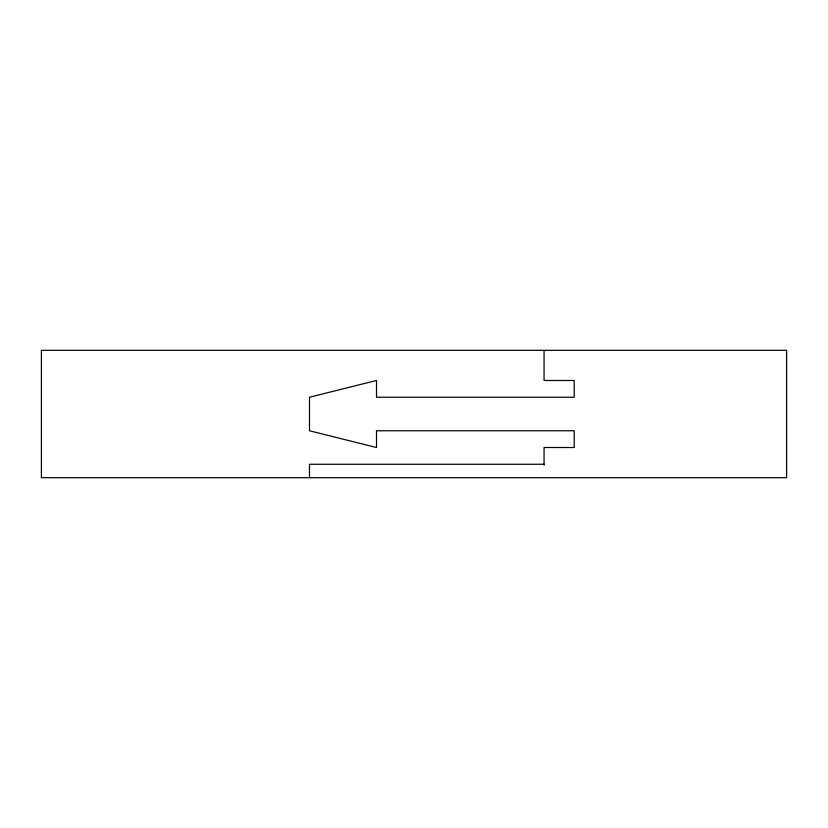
<?xml version="1.0" encoding="UTF-8"?>
<svg xmlns="http://www.w3.org/2000/svg" width="828" height="828" viewBox="0 0 828 828"><rect width="100%" height="100%" fill="white"/><g stroke="black" fill="none" stroke-linecap="round" stroke-linejoin="round"><path stroke-width="1.24" d="M544.068 464.27L309.486 464.27L309.486 477.673M544.068 350.327L544.068 380.487L574.228 380.487L574.228 397.243L376.512 397.243L376.512 380.487L309.486 397.243L309.486 430.757L376.512 447.513L376.512 430.757L574.228 430.757L574.228 447.513L544.068 447.513L544.068 465.108M786.6 350.327L41.4 350.327L41.4 477.673L786.6 477.673L786.6 350.327"/></g></svg>
